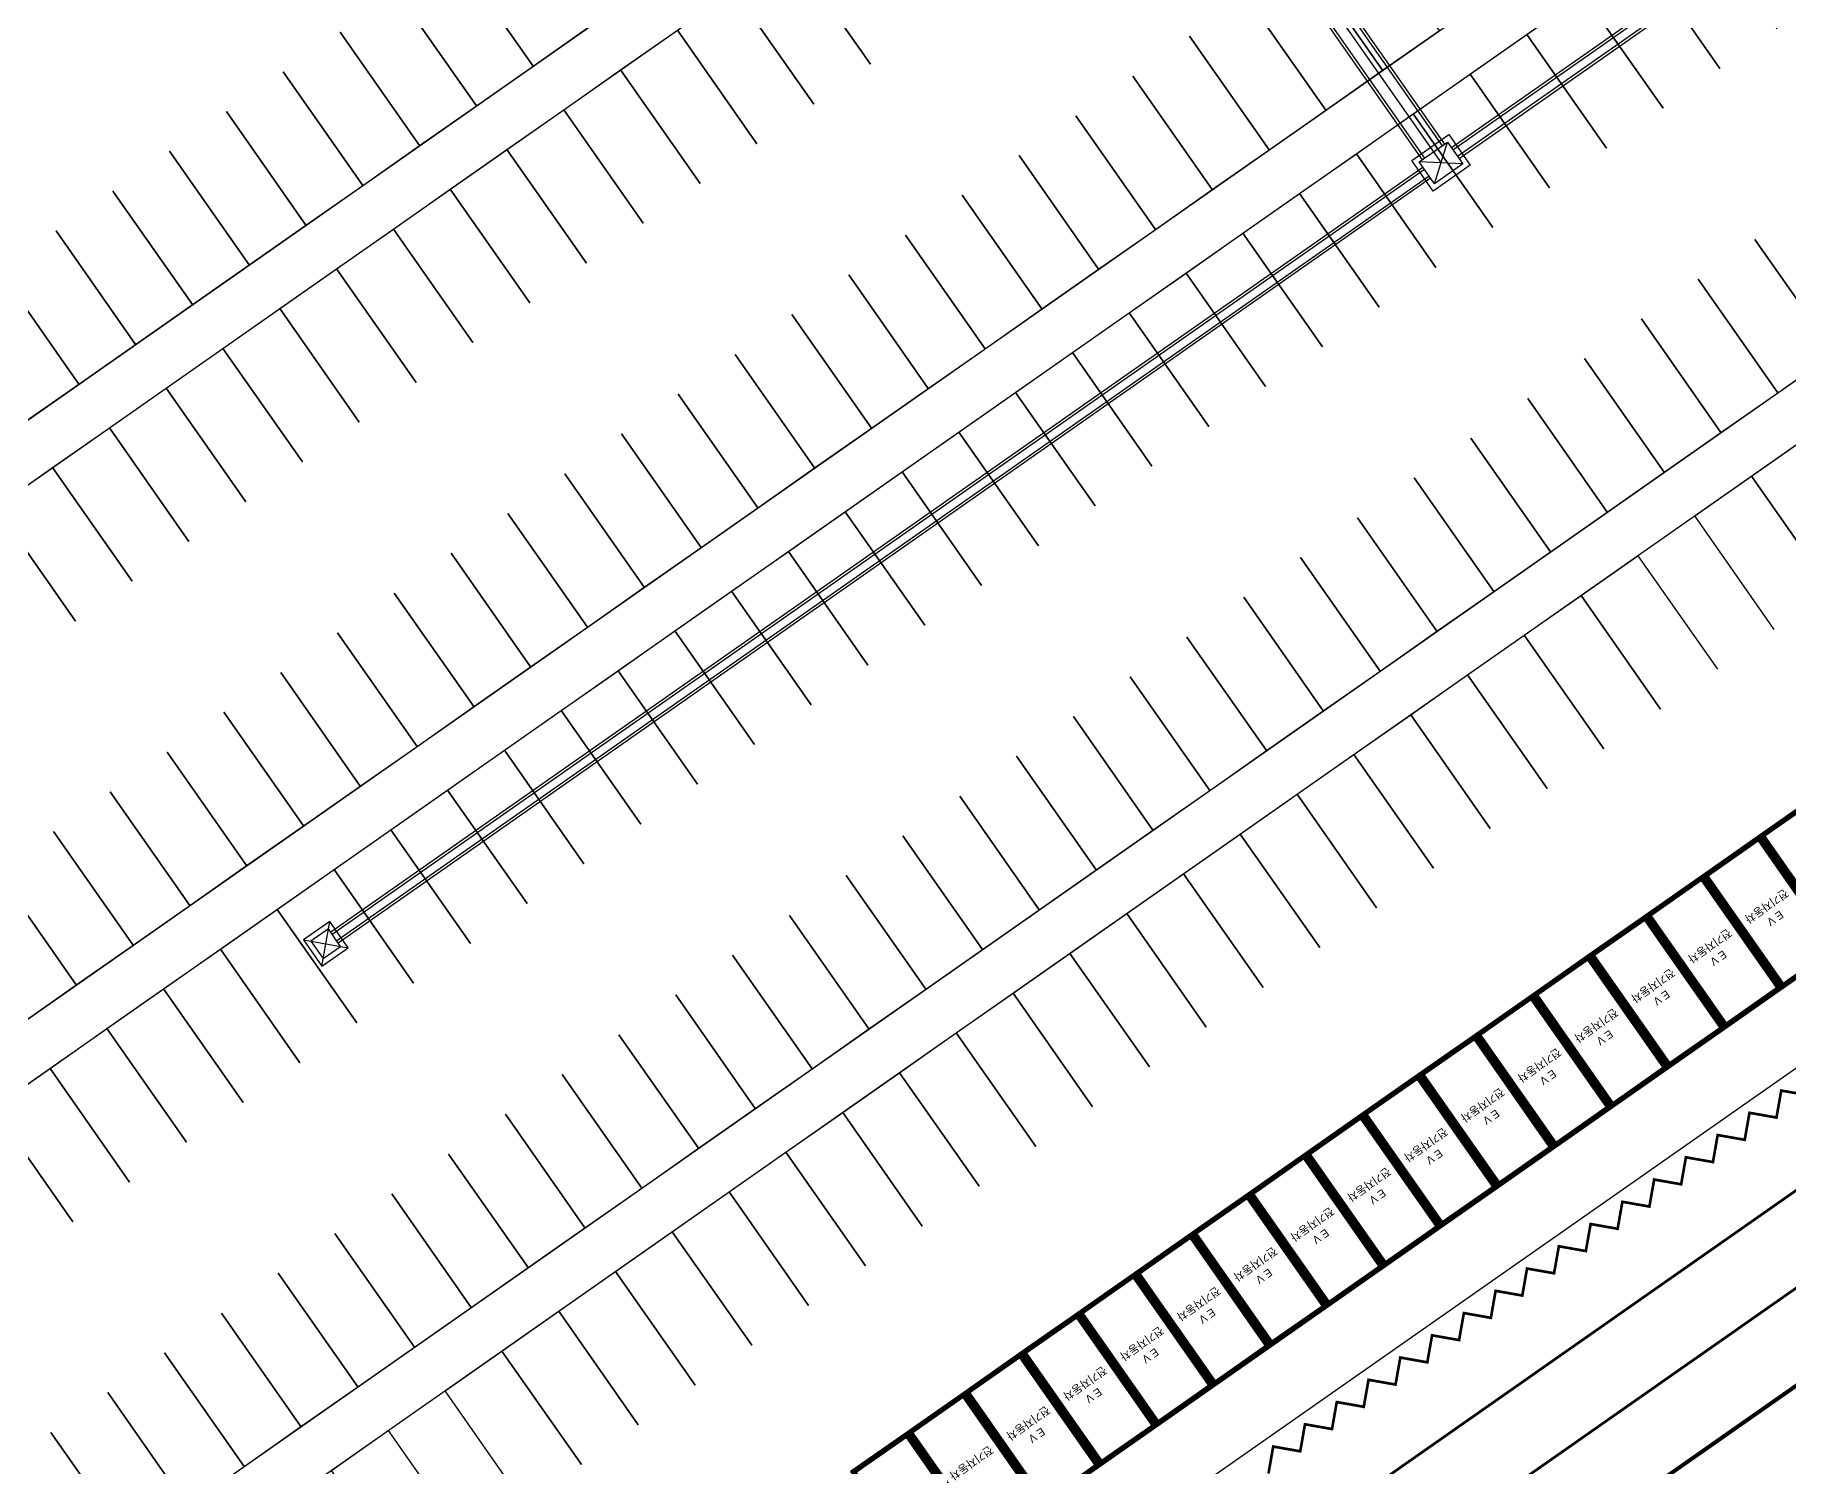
# Model space of a CAD drawing. Header units: millimetres. Extents: x 152904052 to 153933663, y 538271515 to 539240469.
# Drawn here: x 153315721 to 153381484, y 538750164 to 538803858 of the extents above; entities that cross this region are included whole.
import ezdxf
from ezdxf.enums import TextEntityAlignment as Align

# ---------------------------------------------------------------- set-up
doc = ezdxf.new("R2010")
doc.units = ezdxf.units.MM
doc.layers.add('SCHM', color=9, linetype='Continuous')
doc.styles.add('IIAC FONT', font='Gulim.ttf')

msp = doc.modelspace()

# ---------------------------------------------------------------- linework, layer by layer
at = {"layer": 'SCHM'}
for p, q in [((153368826.9, 538799641.6), (153409784.5, 538828320.4)), ((153369113.7, 538799232), (153410071.3, 538827910.8)), ((153367762, 538798895.9), (153326804.4, 538770217.1)), ((153368048.8, 538798486.3), (153327091.2, 538769807.5)), ((153326472.8, 538768947.2), (153326767.5, 538770618.5)), ((153326472.8, 538768947.2), (153326767.5, 538770618.5)), ((153325784.5, 538769930.2), (153327455.7, 538769635.5)), ((153325784.5, 538769930.2), (153327455.7, 538769635.5))]:
    msp.add_line(p, q, dxfattribs=at)
at = {"layer": 'SCHM', "ltscale": 10}
for p, q in [((153368884.2, 538799559.6), (153409841.8, 538828238.5)), ((153369056.3, 538799313.9), (153410013.9, 538827992.7)), ((153367819.3, 538798814), (153326861.7, 538770135.2)), ((153367991.4, 538798568.2), (153327033.8, 538769889.4))]:
    msp.add_line(p, q, dxfattribs=at)
at = {"layer": 'SCHM', "ltscale": 5, "flags": 128}
msp.add_lwpolyline([(153311940.5, 538879750.4), (153368437.8, 538799063.9)], dxfattribs=at)
at = {"layer": 'SCHM', "ltscale": 0.0008}
for points in [[(153418935.1, 538859448.4), (153292949.5, 538771232.3), (153295086.1, 538768181, -1), (153292833.4, 538766603.7), (153287413.1, 538774344.6, -1), (153289665.8, 538775922), (153291802.4, 538772870.6), (153417787.9, 538861086.7), (153415594, 538864220, -1), (153417846.7, 538865797.3), (153423381.7, 538857892.5, -1), (153421129, 538856315.1)], [(153429488.9, 538844376), (153303503.3, 538756159.9), (153305639.9, 538753108.6, -1), (153303387.2, 538751531.3), (153297966.9, 538759272.2, -1), (153300219.6, 538760849.6), (153302356.2, 538757798.2), (153428341.8, 538846014.3), (153426147.8, 538849147.6, -1), (153428400.5, 538850724.9), (153433935.5, 538842820.1, -1), (153431682.8, 538841242.7)], [(153440042.7, 538829303.6), (153314057.1, 538741087.5), (153316193.7, 538738036.2, -1), (153313941, 538736458.9), (153308520.7, 538744199.9, -1), (153310773.4, 538745777.2), (153312910, 538742725.8), (153438895.6, 538830941.9), (153436701.6, 538834075.2, -1), (153438954.3, 538835652.5), (153444489.3, 538827747.7, -1), (153442236.6, 538826170.3)]]:
    msp.add_lwpolyline(points, format="xyb", close=True, dxfattribs=at)
at = {"layer": 'SCHM'}
for points in [[(153339054.4, 538840138.6), (153367733.3, 538799181)], [(153339890, 538840723.6), (153368568.8, 538799766)], [(153331415.7, 538806956.2), (153334398.3, 538802696.6), (153336528.1, 538804187.9), (153333545.5, 538808447.5)], [(153347047.2, 538802763.9), (153344064.6, 538807023.5), (153346194.4, 538808514.8), (153349177, 538804255.2)], [(153363267.4, 538806796.8), (153366250, 538802537.2), (153368379.8, 538804028.5), (153365397.2, 538808288.1)], [(153378899, 538802604.5), (153375916.4, 538806864.1), (153378046.2, 538808355.4), (153381028.8, 538804095.8)], [(153329285.9, 538805464.9), (153332268.5, 538801205.3), (153334398.3, 538802696.6), (153331415.7, 538806956.2)], [(153344917.4, 538801272.6), (153341934.8, 538805532.2), (153344064.6, 538807023.5), (153347047.2, 538802763.9)], [(153361137.6, 538805305.5), (153364120.2, 538801045.9), (153366250, 538802537.2), (153363267.4, 538806796.8)], [(153376769.2, 538801113.2), (153373786.6, 538805372.8), (153375916.4, 538806864.1), (153378899, 538802604.5)], [(153327156.1, 538803973.6), (153330138.7, 538799714), (153332268.5, 538801205.3), (153329285.9, 538805464.9)], [(153342787.6, 538799781.3), (153339805, 538804040.9), (153341934.8, 538805532.2), (153344917.4, 538801272.6)], [(153359007.8, 538803814.2), (153361990.4, 538799554.6), (153364120.2, 538801045.9), (153361137.6, 538805305.5)], [(153374639.4, 538799621.9), (153371656.8, 538803881.5), (153373786.6, 538805372.8), (153376769.2, 538801113.2)], [(153325026.3, 538802482.3), (153328008.9, 538798222.7), (153330138.7, 538799714), (153327156.1, 538803973.6)], [(153340657.8, 538798290), (153337675.2, 538802549.6), (153339805, 538804040.9), (153342787.6, 538799781.3)], [(153356878, 538802322.9), (153359860.6, 538798063.3), (153361990.4, 538799554.6), (153359007.8, 538803814.2)], [(153372509.6, 538798130.6), (153369527, 538802390.2), (153371656.8, 538803881.5), (153374639.4, 538799621.9)], [(153322896.5, 538800991), (153325879.1, 538796731.4), (153328008.9, 538798222.7), (153325026.3, 538802482.3)], [(153338528, 538796798.7), (153335545.4, 538801058.3), (153337675.2, 538802549.6), (153340657.8, 538798290)], [(153354748.2, 538800831.6), (153357730.8, 538796572), (153359860.6, 538798063.3), (153356878, 538802322.9)], [(153370379.8, 538796639.3), (153367397.2, 538800898.9), (153369527, 538802390.2), (153372509.6, 538798130.6)], [(153320766.7, 538799499.7), (153323749.3, 538795240.1), (153325879.1, 538796731.4), (153322896.5, 538800991)], [(153336398.2, 538795307.4), (153333415.6, 538799567), (153335545.4, 538801058.3), (153338528, 538796798.7)], [(153352618.5, 538799340.3), (153355601, 538795080.7), (153357730.8, 538796572), (153354748.2, 538800831.6)], [(153368250, 538795148), (153365267.4, 538799407.6), (153367397.2, 538800898.9), (153370379.8, 538796639.3)], [(153318636.9, 538798008.4), (153321619.5, 538793748.8), (153323749.3, 538795240.1), (153320766.7, 538799499.7)], [(153334268.4, 538793816.1), (153331285.8, 538798075.7), (153333415.6, 538799567), (153336398.2, 538795307.4)], [(153350488.7, 538797849), (153353471.3, 538793589.4), (153355601, 538795080.7), (153352618.5, 538799340.3)], [(153366120.2, 538793656.7), (153363137.6, 538797916.3), (153365267.4, 538799407.6), (153368250, 538795148)], [(153368192.2, 538798281.5), (153368683.5, 538799846.3)], [(153369257.1, 538799027.2), (153367618.6, 538799100.7)], [(153332138.6, 538792324.8), (153329156, 538796584.4), (153331285.8, 538798075.7), (153334268.4, 538793816.1)], [(153316507.1, 538796517.1), (153319489.7, 538792257.5), (153321619.5, 538793748.8), (153318636.9, 538798008.4)], [(153348358.9, 538796357.7), (153351341.5, 538792098.1), (153353471.3, 538793589.4), (153350488.7, 538797849)], [(153363990.4, 538792165.4), (153361007.8, 538796425), (153363137.6, 538797916.3), (153366120.2, 538793656.7)], [(153380210.6, 538796198.3), (153383193.2, 538791938.7), (153385323, 538793430), (153382340.4, 538797689.6)], [(153314377.3, 538795025.8), (153317359.9, 538790766.2), (153319489.7, 538792257.5), (153316507.1, 538796517.1)], [(153330008.8, 538790833.5), (153327026.2, 538795093.1), (153329156, 538796584.4), (153332138.6, 538792324.8)], [(153346229.1, 538794866.4), (153349211.7, 538790606.8), (153351341.5, 538792098.1), (153348358.9, 538796357.7)], [(153361860.6, 538790674.1), (153358878, 538794933.7), (153361007.8, 538796425), (153363990.4, 538792165.4)], [(153378080.8, 538794707), (153381063.4, 538790447.4), (153383193.2, 538791938.7), (153380210.6, 538796198.3)], [(153312247.5, 538793534.5), (153315230.1, 538789274.9), (153317359.9, 538790766.2), (153314377.3, 538795025.8)], [(153327879, 538789342.2), (153324896.4, 538793601.8), (153327026.2, 538795093.1), (153330008.8, 538790833.5)], [(153344099.3, 538793375.1), (153347081.9, 538789115.5), (153349211.7, 538790606.8), (153346229.1, 538794866.4)], [(153359730.8, 538789182.8), (153356748.2, 538793442.4), (153358878, 538794933.7), (153361860.6, 538790674.1)], [(153375951, 538793215.7), (153378933.6, 538788956.1), (153381063.4, 538790447.4), (153378080.8, 538794707)], [(153325749.2, 538787850.9), (153322766.6, 538792110.5), (153324896.4, 538793601.8), (153327879, 538789342.2)], [(153357601, 538787691.5), (153354618.4, 538791951.1), (153356748.2, 538793442.4), (153359730.8, 538789182.8)], [(153341969.5, 538791883.8), (153344952.1, 538787624.2), (153347081.9, 538789115.5), (153344099.3, 538793375.1)], [(153373821.2, 538791724.4), (153376803.8, 538787464.8), (153378933.6, 538788956.1), (153375951, 538793215.7)], [(153323619.4, 538786359.6), (153320636.9, 538790619.2), (153322766.6, 538792110.5), (153325749.2, 538787850.9)], [(153339839.7, 538790392.5), (153342822.3, 538786132.9), (153344952.1, 538787624.2), (153341969.5, 538791883.8)], [(153355471.2, 538786200.2), (153352488.6, 538790459.8), (153354618.4, 538791951.1), (153357601, 538787691.5)], [(153371691.4, 538790233.1), (153374674, 538785973.5), (153376803.8, 538787464.8), (153373821.2, 538791724.4)], [(153321489.7, 538784868.3), (153318507.1, 538789127.9), (153320636.9, 538790619.2), (153323619.4, 538786359.6)], [(153337709.9, 538788901.2), (153340692.5, 538784641.6), (153342822.3, 538786132.9), (153339839.7, 538790392.5)], [(153353341.4, 538784708.9), (153350358.8, 538788968.5), (153352488.6, 538790459.8), (153355471.2, 538786200.2)], [(153369561.6, 538788741.8), (153372544.2, 538784482.2), (153374674, 538785973.5), (153371691.4, 538790233.1)], [(153319359.9, 538783377), (153316377.3, 538787636.6), (153318507.1, 538789127.9), (153321489.7, 538784868.3)], [(153335580.1, 538787409.9), (153338562.7, 538783150.3), (153340692.5, 538784641.6), (153337709.9, 538788901.2)], [(153351211.6, 538783217.6), (153348229, 538787477.2), (153350358.8, 538788968.5), (153353341.4, 538784708.9)], [(153367431.8, 538787250.5), (153370414.4, 538782990.9), (153372544.2, 538784482.2), (153369561.6, 538788741.8)], [(153383063.4, 538783058.2), (153380080.8, 538787317.8), (153382210.6, 538788809.1), (153385193.2, 538784549.5)], [(153317230.1, 538781885.7), (153314247.5, 538786145.3), (153316377.3, 538787636.6), (153319359.9, 538783377)], [(153333450.3, 538785918.6), (153336432.9, 538781659), (153338562.7, 538783150.3), (153335580.1, 538787409.9)], [(153349081.8, 538781726.3), (153346099.2, 538785985.9), (153348229, 538787477.2), (153351211.6, 538783217.6)], [(153365302.1, 538785759.2), (153368284.7, 538781499.6), (153370414.4, 538782990.9), (153367431.8, 538787250.5)], [(153380933.6, 538781566.9), (153377951, 538785826.5), (153380080.8, 538787317.8), (153383063.4, 538783058.2)], [(153315100.3, 538780394.4), (153312117.7, 538784654), (153314247.5, 538786145.3), (153317230.1, 538781885.7)], [(153331320.5, 538784427.3), (153334303.1, 538780167.7), (153336432.9, 538781659), (153333450.3, 538785918.6)], [(153346952, 538780235), (153343969.4, 538784494.6), (153346099.2, 538785985.9), (153349081.8, 538781726.3)], [(153363172.3, 538784267.9), (153366154.9, 538780008.3), (153368284.7, 538781499.6), (153365302.1, 538785759.2)], [(153329190.7, 538782936), (153332173.3, 538778676.4), (153334303.1, 538780167.7), (153331320.5, 538784427.3)], [(153344822.2, 538778743.7), (153341839.6, 538783003.3), (153343969.4, 538784494.6), (153346952, 538780235)], [(153361042.5, 538782776.6), (153364025.1, 538778517), (153366154.9, 538780008.3), (153363172.3, 538784267.9)], [(153376674, 538778584.3), (153373691.4, 538782843.9), (153375821.2, 538784335.2), (153378803.8, 538780075.6)], [(153327060.9, 538781444.7), (153330043.5, 538777185.1), (153332173.3, 538778676.4), (153329190.7, 538782936)], [(153342692.4, 538777252.4), (153339709.8, 538781512), (153341839.6, 538783003.3), (153344822.2, 538778743.7)], [(153358912.7, 538781285.3), (153361895.3, 538777025.7), (153364025.1, 538778517), (153361042.5, 538782776.6)], [(153374544.2, 538777093), (153371561.6, 538781352.6), (153373691.4, 538782843.9), (153376674, 538778584.3)], [(153324931.1, 538779953.4), (153327913.7, 538775693.8), (153330043.5, 538777185.1), (153327060.9, 538781444.7)], [(153340562.6, 538775761.1), (153337580, 538780020.7), (153339709.8, 538781512), (153342692.4, 538777252.4)], [(153356782.9, 538779794), (153359765.5, 538775534.4), (153361895.3, 538777025.7), (153358912.7, 538781285.3)], [(153372414.4, 538775601.7), (153369431.8, 538779861.3), (153371561.6, 538781352.6), (153374544.2, 538777093)], [(153322801.3, 538778462.1), (153325783.9, 538774202.5), (153327913.7, 538775693.8), (153324931.1, 538779953.4)], [(153338432.8, 538774269.8), (153335450.2, 538778529.4), (153337580, 538780020.7), (153340562.6, 538775761.1)], [(153354653.1, 538778302.7), (153357635.7, 538774043.1), (153359765.5, 538775534.4), (153356782.9, 538779794)], [(153370284.6, 538774110.4), (153367302, 538778370), (153369431.8, 538779861.3), (153372414.4, 538775601.7)], [(153320671.5, 538776970.8), (153323654.1, 538772711.2), (153325783.9, 538774202.5), (153322801.3, 538778462.1)], [(153336303.1, 538772778.5), (153333320.5, 538777038.1), (153335450.2, 538778529.4), (153338432.8, 538774269.8)], [(153352523.3, 538776811.4), (153355505.9, 538772551.8), (153357635.7, 538774043.1), (153354653.1, 538778302.7)], [(153368154.8, 538772619.1), (153365172.2, 538776878.7), (153367302, 538778370), (153370284.6, 538774110.4)], [(153334173.3, 538771287.2), (153331190.7, 538775546.8), (153333320.5, 538777038.1), (153336303.1, 538772778.5)], [(153318541.7, 538775479.5), (153321524.3, 538771219.9), (153323654.1, 538772711.2), (153320671.5, 538776970.8)], [(153350393.5, 538775320.1), (153353376.1, 538771060.5), (153355505.9, 538772551.8), (153352523.3, 538776811.4)], [(153366025, 538771127.8), (153363042.4, 538775387.4), (153365172.2, 538776878.7), (153368154.8, 538772619.1)], [(153316411.9, 538773988.2), (153319394.5, 538769728.6), (153321524.3, 538771219.9), (153318541.7, 538775479.5)], [(153332043.5, 538769795.9), (153329060.9, 538774055.5), (153331190.7, 538775546.8), (153334173.3, 538771287.2)], [(153348263.7, 538773828.8), (153351246.3, 538769569.2), (153353376.1, 538771060.5), (153350393.5, 538775320.1)], [(153363895.2, 538769636.5), (153360912.6, 538773896.1), (153363042.4, 538775387.4), (153366025, 538771127.8)], [(153380375.1, 538773851.2), (153383357.7, 538769591.6), (153385487.5, 538771082.9), (153382504.9, 538775342.5)], [(153314282.1, 538772496.9), (153317264.7, 538768237.3), (153319394.5, 538769728.6), (153316411.9, 538773988.2)], [(153329913.7, 538768304.6), (153326931.1, 538772564.2), (153329060.9, 538774055.5), (153332043.5, 538769795.9)], [(153346133.9, 538772337.5), (153349116.5, 538768077.9), (153351246.3, 538769569.2), (153348263.7, 538773828.8)], [(153361765.4, 538768145.2), (153358782.8, 538772404.8), (153360912.6, 538773896.1), (153363895.2, 538769636.5)], [(153378245.3, 538772359.9), (153381227.9, 538768100.3), (153383357.7, 538769591.6), (153380375.1, 538773851.2)], [(153312152.3, 538771005.6), (153315134.9, 538766746), (153317264.7, 538768237.3), (153314282.1, 538772496.9)], [(153327783.9, 538766813.3), (153324801.3, 538771072.9), (153326931.1, 538772564.2), (153329913.7, 538768304.6)], [(153359635.6, 538766653.9), (153356653, 538770913.5), (153358782.8, 538772404.8), (153361765.4, 538768145.2)], [(153344004.1, 538770846.2), (153346986.7, 538766586.6), (153349116.5, 538768077.9), (153346133.9, 538772337.5)], [(153376115.5, 538770868.6), (153379098.1, 538766609), (153381227.9, 538768100.3), (153378245.3, 538772359.9)], [(153325654.1, 538765322), (153322671.5, 538769581.6), (153324801.3, 538771072.9), (153327783.9, 538766813.3)], [(153341874.3, 538769354.9), (153344856.9, 538765095.3), (153346986.7, 538766586.6), (153344004.1, 538770846.2)], [(153357505.8, 538765162.6), (153354523.2, 538769422.2), (153356653, 538770913.5), (153359635.6, 538766653.9)], [(153373985.7, 538769377.3), (153376968.3, 538765117.7), (153379098.1, 538766609), (153376115.5, 538770868.6)], [(153323524.3, 538763830.7), (153320541.7, 538768090.3), (153322671.5, 538769581.6), (153325654.1, 538765322)], [(153339744.5, 538767863.6), (153342727.1, 538763604), (153344856.9, 538765095.3), (153341874.3, 538769354.9)], [(153355376, 538763671.3), (153352393.4, 538767930.9), (153354523.2, 538769422.2), (153357505.8, 538765162.6)], [(153371855.9, 538767886), (153374838.5, 538763626.4), (153376968.3, 538765117.7), (153373985.7, 538769377.3)], [(153321394.5, 538762339.4), (153318411.9, 538766599), (153320541.7, 538768090.3), (153323524.3, 538763830.7)], [(153337614.7, 538766372.3), (153340597.3, 538762112.7), (153342727.1, 538763604), (153339744.5, 538767863.6)], [(153353246.2, 538762180), (153350263.6, 538766439.6), (153352393.4, 538767930.9), (153355376, 538763671.3)], [(153369726.1, 538766394.7), (153372708.7, 538762135.1), (153374838.5, 538763626.4), (153371855.9, 538767886)], [(153319264.7, 538760848.1), (153316282.1, 538765107.7), (153318411.9, 538766599), (153321394.5, 538762339.4)], [(153335484.9, 538764881), (153338467.5, 538760621.4), (153340597.3, 538762112.7), (153337614.7, 538766372.3)], [(153351116.4, 538760688.7), (153348133.9, 538764948.3), (153350263.6, 538766439.6), (153353246.2, 538762180)], [(153367596.3, 538764903.4), (153370578.9, 538760643.8), (153372708.7, 538762135.1), (153369726.1, 538766394.7)], [(153317134.9, 538759356.8), (153314152.3, 538763616.4), (153316282.1, 538765107.7), (153319264.7, 538760848.1)], [(153333355.1, 538763389.7), (153336337.7, 538759130.1), (153338467.5, 538760621.4), (153335484.9, 538764881)], [(153348986.7, 538759197.4), (153346004.1, 538763457), (153348133.9, 538764948.3), (153351116.4, 538760688.7)], [(153365466.5, 538763412.1), (153368449.1, 538759152.5), (153370578.9, 538760643.8), (153367596.3, 538764903.4)], [(153315005.1, 538757865.5), (153312022.5, 538762125.1), (153314152.3, 538763616.4), (153317134.9, 538759356.8)], [(153331225.3, 538761898.4), (153334207.9, 538757638.8), (153336337.7, 538759130.1), (153333355.1, 538763389.7)], [(153346856.9, 538757706.1), (153343874.3, 538761965.7), (153346004.1, 538763457), (153348986.7, 538759197.4)], [(153363336.7, 538761920.8), (153366319.3, 538757661.2), (153368449.1, 538759152.5), (153365466.5, 538763412.1)], [(153329095.5, 538760407.1), (153332078.1, 538756147.5), (153334207.9, 538757638.8), (153331225.3, 538761898.4)], [(153344727.1, 538756214.8), (153341744.5, 538760474.4), (153343874.3, 538761965.7), (153346856.9, 538757706.1)], [(153361206.9, 538760429.5), (153364189.5, 538756169.9), (153366319.3, 538757661.2), (153363336.7, 538761920.8)], [(153326965.7, 538758915.8), (153329948.3, 538754656.2), (153332078.1, 538756147.5), (153329095.5, 538760407.1)], [(153342597.3, 538754723.5), (153339614.7, 538758983.1), (153341744.5, 538760474.4), (153344727.1, 538756214.8)], [(153359077.1, 538758938.2), (153362059.7, 538754678.6), (153364189.5, 538756169.9), (153361206.9, 538760429.5)], [(153324835.9, 538757424.5), (153327818.5, 538753164.9), (153329948.3, 538754656.2), (153326965.7, 538758915.8)], [(153340467.5, 538753232.2), (153337484.9, 538757491.8), (153339614.7, 538758983.1), (153342597.3, 538754723.5)], [(153356947.3, 538757446.9), (153359929.9, 538753187.3), (153362059.7, 538754678.6), (153359077.1, 538758938.2)], [(153322706.1, 538755933.2), (153325688.7, 538751673.6), (153327818.5, 538753164.9), (153324835.9, 538757424.5)], [(153338337.7, 538751740.9), (153335355.1, 538756000.5), (153337484.9, 538757491.8), (153340467.5, 538753232.2)], [(153354817.5, 538755955.6), (153357800.1, 538751696), (153359929.9, 538753187.3), (153356947.3, 538757446.9)], [(153336207.9, 538750249.6), (153333225.3, 538754509.2), (153335355.1, 538756000.5), (153338337.7, 538751740.9)], [(153352687.7, 538754464.3), (153355670.3, 538750204.7), (153357800.1, 538751696), (153354817.5, 538755955.6)], [(153320576.4, 538754441.9), (153323558.9, 538750182.3), (153325688.7, 538751673.6), (153322706.1, 538755933.2)], [(153318446.6, 538752950.6), (153321429.2, 538748691), (153323558.9, 538750182.3), (153320576.4, 538754441.9)], [(153334078.1, 538748758.3), (153331095.5, 538753017.9), (153333225.3, 538754509.2), (153336207.9, 538750249.6)], [(153350557.9, 538752973), (153353540.5, 538748713.4), (153355670.3, 538750204.7), (153352687.7, 538754464.3)], [(153316316.8, 538751459.3), (153319299.4, 538747199.7), (153321429.2, 538748691), (153318446.6, 538752950.6)], [(153348428.1, 538751481.7), (153351410.7, 538747222.1), (153353540.5, 538748713.4), (153350557.9, 538752973)], [(153314187, 538749968), (153317169.6, 538745708.4), (153319299.4, 538747199.7), (153316316.8, 538751459.3)], [(153329818.5, 538745775.7), (153326835.9, 538750035.3), (153328965.7, 538751526.6), (153331948.3, 538747267)], [(153346298.3, 538749990.4), (153349280.9, 538745730.8), (153351410.7, 538747222.1), (153348428.1, 538751481.7)]]:
    msp.add_lwpolyline(points, dxfattribs=at)
at = {"layer": 'SCHM', "ltscale": 10}
for points in [[(153339144.6, 538840201.7), (153367823.4, 538799244.1)], [(153339799.9, 538840660.5), (153368478.7, 538799702.9)]]:
    msp.add_lwpolyline(points, dxfattribs=at)
at = {"layer": 'SCHM', "ltscale": 0.0008}
msp.add_lwpolyline([(153322013.7, 538729724.1, 0.4154765), (153325576.8, 538729133), (153447401.5, 538814435.6, 0.4142136), (153448015.4, 538817917.4), (153447255.4, 538819002.8, -1), (153449508.1, 538820580.1), (153450268.1, 538819494.7, -0.4142136), (153448978.8, 538812182.9), (153327091.5, 538726836.5, -0.4092324), (153319775.4, 538728126.5), (153319074.5, 538729127.5, -1), (153321327.2, 538730704.8), (153322020.1, 538729715.2)], format="xyb", dxfattribs=at)
at = {"layer": 'SCHM', "ltscale": 0.3, "const_width": 100}
msp.add_lwpolyline([(153328499, 538723244.1), (153451129.7, 538809111.1, 0.4142136), (153452603.2, 538817467.4)], format="xyb", dxfattribs=at)
msp.add_lwpolyline([(153452850.5, 538806653.6), (153330219.7, 538720786.6)], dxfattribs=at)
at = {"layer": 'SCHM', "const_width": 150}
msp.add_lwpolyline([(153330687.5, 538717451.9), (153456209.5, 538805343.3)], dxfattribs=at)
at = {"layer": 'SCHM'}
for points in [[(153368143, 538798003), (153367340, 538799149.8), (153368732.6, 538800124.9), (153369535.6, 538798978.1)], [(153368192.2, 538798281.5), (153367618.6, 538799100.7), (153368683.5, 538799846.3), (153369257.1, 538799027.2)], [(153383357.7, 538769591.6), (153385487.5, 538771082.9), (153382504.9, 538775342.5), (153380375.1, 538773851.2)], [(153383394.5, 538769800.5), (153385278.5, 538771119.7), (153382468, 538775133.6), (153380584, 538773814.3)], [(153381227.9, 538768100.3), (153383357.7, 538769591.6), (153380375.1, 538773851.2), (153378245.3, 538772359.9)], [(153381264.7, 538768309.2), (153383148.7, 538769628.4), (153380338.2, 538773642.3), (153378454.2, 538772323)], [(153379098.1, 538766609), (153381227.9, 538768100.3), (153378245.3, 538772359.9), (153376115.5, 538770868.6)], [(153379134.9, 538766817.9), (153381019, 538768137.1), (153378208.4, 538772151), (153376324.4, 538770831.7)], [(153326472.8, 538768947.2), (153327455.7, 538769635.5), (153326767.5, 538770618.5), (153325784.5, 538769930.2)], [(153376968.3, 538765117.7), (153379098.1, 538766609), (153376115.5, 538770868.6), (153373985.7, 538769377.3)], [(153377005.1, 538765326.6), (153378889.2, 538766645.8), (153376078.6, 538770659.7), (153374194.6, 538769340.4)], [(153326521.9, 538769225.8), (153327177.2, 538769684.6), (153326718.3, 538770340), (153326063, 538769881.1)], [(153374838.5, 538763626.4), (153376968.3, 538765117.7), (153373985.7, 538769377.3), (153371855.9, 538767886)], [(153374875.3, 538763835.3), (153376759.4, 538765154.5), (153373948.8, 538769168.4), (153372064.8, 538767849.1)], [(153372708.7, 538762135.1), (153374838.5, 538763626.4), (153371855.9, 538767886), (153369726.1, 538766394.7)], [(153372745.5, 538762344), (153374629.6, 538763663.2), (153371819, 538767677.1), (153369935, 538766357.9)], [(153370578.9, 538760643.8), (153372708.7, 538762135.1), (153369726.1, 538766394.7), (153367596.3, 538764903.4)], [(153370615.7, 538760852.7), (153372499.8, 538762171.9), (153369689.2, 538766185.8), (153367805.2, 538764866.6)], [(153368449.1, 538759152.5), (153370578.9, 538760643.8), (153367596.3, 538764903.4), (153365466.5, 538763412.1)], [(153368485.9, 538759361.4), (153370370, 538760680.6), (153367559.4, 538764694.5), (153365675.4, 538763375.3)], [(153366319.3, 538757661.2), (153368449.1, 538759152.5), (153365466.5, 538763412.1), (153363336.7, 538761920.8)], [(153366356.1, 538757870.1), (153368240.2, 538759189.3), (153365429.7, 538763203.2), (153363545.6, 538761884)], [(153364189.5, 538756169.9), (153366319.3, 538757661.2), (153363336.7, 538761920.8), (153361206.9, 538760429.5)], [(153364226.3, 538756378.8), (153366110.4, 538757698), (153363299.9, 538761711.9), (153361415.8, 538760392.7)], [(153362059.7, 538754678.6), (153364189.5, 538756169.9), (153361206.9, 538760429.5), (153359077.1, 538758938.2)], [(153362096.5, 538754887.5), (153363980.6, 538756206.7), (153361170.1, 538760220.6), (153359286, 538758901.4)], [(153359929.9, 538753187.3), (153362059.7, 538754678.6), (153359077.1, 538758938.2), (153356947.3, 538757446.9)], [(153359966.7, 538753396.2), (153361850.8, 538754715.4), (153359040.3, 538758729.3), (153357156.2, 538757410.1)], [(153357800.1, 538751696), (153359929.9, 538753187.3), (153356947.3, 538757446.9), (153354817.5, 538755955.6)], [(153357836.9, 538751904.9), (153359721, 538753224.1), (153356910.5, 538757238), (153355026.4, 538755918.8)], [(153355670.3, 538750204.7), (153357800.1, 538751696), (153354817.5, 538755955.6), (153352687.7, 538754464.3)], [(153355707.2, 538750413.6), (153357591.2, 538751732.8), (153354780.7, 538755746.7), (153352896.6, 538754427.5)], [(153353540.5, 538748713.4), (153355670.3, 538750204.7), (153352687.7, 538754464.3), (153350557.9, 538752973)], [(153353577.4, 538748922.3), (153355461.4, 538750241.5), (153352650.9, 538754255.4), (153350766.8, 538752936.2)], [(153351410.7, 538747222.1), (153353540.5, 538748713.4), (153350557.9, 538752973), (153348428.1, 538751481.7)], [(153351447.6, 538747431), (153353331.6, 538748750.2), (153350521.1, 538752764.1), (153348637, 538751444.9)], [(153349280.9, 538745730.8), (153351410.7, 538747222.1), (153348428.1, 538751481.7), (153346298.3, 538749990.4)], [(153349317.8, 538745939.7), (153351201.8, 538747258.9), (153348391.3, 538751272.8), (153346507.2, 538749953.6)]]:
    msp.add_lwpolyline(points, close=True, dxfattribs=at)
at = {"layer": 'SCHM', "const_width": 150}
for points in [[(153383376.1, 538769696), (153385383, 538771101.3), (153382486.4, 538775238), (153380479.5, 538773832.8)], [(153381246.3, 538768204.7), (153383253.2, 538769610), (153380356.6, 538773746.7), (153378349.7, 538772341.5)], [(153379116.5, 538766713.4), (153381123.4, 538768118.7), (153378226.8, 538772255.4), (153376219.9, 538770850.2)], [(153376986.7, 538765222.1), (153378993.6, 538766627.4), (153376097, 538770764.1), (153374090.1, 538769358.9)], [(153374856.9, 538763730.8), (153376863.8, 538765136.1), (153373967.3, 538769272.8), (153371960.3, 538767867.6)], [(153372727.1, 538762239.6), (153374734, 538763644.8), (153371837.5, 538767781.5), (153369830.5, 538766376.3)], [(153370597.3, 538760748.3), (153372604.2, 538762153.5), (153369707.7, 538766290.2), (153367700.7, 538764885)], [(153368467.5, 538759257), (153370474.4, 538760662.2), (153367577.9, 538764798.9), (153365570.9, 538763393.7)], [(153366337.7, 538757765.7), (153368344.6, 538759170.9), (153365448.1, 538763307.6), (153363441.1, 538761902.4)], [(153364207.9, 538756274.4), (153366214.8, 538757679.6), (153363318.3, 538761816.3), (153361311.4, 538760411.1)], [(153362078.1, 538754783.1), (153364085, 538756188.3), (153361188.5, 538760325), (153359181.6, 538758919.8)], [(153359948.3, 538753291.8), (153361955.2, 538754697), (153359058.7, 538758833.7), (153357051.8, 538757428.5)], [(153357818.5, 538751800.5), (153359825.5, 538753205.7), (153356928.9, 538757342.4), (153354922, 538755937.2)], [(153355688.7, 538750309.2), (153357695.7, 538751714.4), (153354799.1, 538755851.1), (153352792.2, 538754445.9)], [(153353558.9, 538748817.9), (153355565.9, 538750223.1), (153352669.3, 538754359.8), (153350662.4, 538752954.6)], [(153351429.1, 538747326.6), (153353436.1, 538748731.8), (153350539.5, 538752868.5), (153348532.6, 538751463.3)], [(153349299.3, 538745835.3), (153351306.3, 538747240.5), (153348409.7, 538751377.2), (153346402.8, 538749972)]]:
    msp.add_lwpolyline(points, close=True, dxfattribs=at)
at = {"layer": 'SCHM', "ltscale": 0.005, "const_width": 100}
msp.add_lwpolyline([(153361967.9, 538749915.5), (153362146.5, 538750928.3), (153363159.2, 538750749.7), (153363337.8, 538751762.5), (153364350.6, 538751583.9), (153364529.2, 538752596.6), (153365541.9, 538752418.1), (153365720.5, 538753430.8), (153366733.3, 538753252.3), (153366911.8, 538754265), (153367924.6, 538754086.4), (153368103.2, 538755099.2), (153369116, 538754920.6), (153369294.5, 538755933.4), (153370307.3, 538755754.8), (153370485.9, 538756767.6), (153371486.2, 538756591.2), (153371664.7, 538757604), (153372677.5, 538757425.4), (153372856.1, 538758438.2), (153373868.9, 538758259.6), (153374047.4, 538759272.4), (153375060.2, 538759093.8), (153375238.8, 538760106.6), (153376251.6, 538759928), (153376430.1, 538760940.8), (153377442.9, 538760762.2), (153377621.5, 538761775), (153378634.3, 538761596.4), (153378812.8, 538762609.1), (153379825.6, 538762430.6), (153380004.2, 538763443.3), (153381017, 538763264.8), (153381195.5, 538764277.5), (153382208.3, 538764098.9)], dxfattribs=at)

# ---------------------------------------------------------------- texts
at = {"layer": 'SCHM', "style": 'IIAC FONT'}
for s, p in [('전기자동차', (153380647.7, 538771195.4)), ('E V', (153380968.3, 538770737.4)), ('전기자동차', (153378517.9, 538769704.1)), ('E V', (153378838.5, 538769246.1)), ('전기자동차', (153376388.1, 538768212.8)), ('E V', (153376708.8, 538767754.8)), ('전기자동차', (153374258.3, 538766721.5)), ('E V', (153374579, 538766263.5)), ('전기자동차', (153372128.5, 538765230.2)), ('E V', (153372449.2, 538764772.2)), ('전기자동차', (153369998.7, 538763738.9)), ('E V', (153370319.4, 538763280.9)), ('전기자동차', (153367868.9, 538762247.6)), ('E V', (153368189.6, 538761789.6)), ('전기자동차', (153365739.1, 538760756.3)), ('E V', (153366059.8, 538760298.3)), ('전기자동차', (153363609.3, 538759265)), ('E V', (153363930, 538758807)), ('전기자동차', (153361479.5, 538757773.7)), ('E V', (153361800.2, 538757315.7)), ('전기자동차', (153359349.7, 538756282.4)), ('E V', (153359670.4, 538755824.4)), ('전기자동차', (153357219.9, 538754791.1)), ('E V', (153357540.6, 538754333.1)), ('전기자동차', (153355090.1, 538753299.8)), ('E V', (153355410.8, 538752841.8)), ('전기자동차', (153352960.3, 538751808.5)), ('E V', (153353281, 538751350.5)), ('전기자동차', (153350830.5, 538750317.2))]:
    msp.add_text(s, height=300, rotation=214.999999, dxfattribs=at).set_placement(p, align=Align.MIDDLE_CENTER)

doc.saveas('drawing.dxf')
